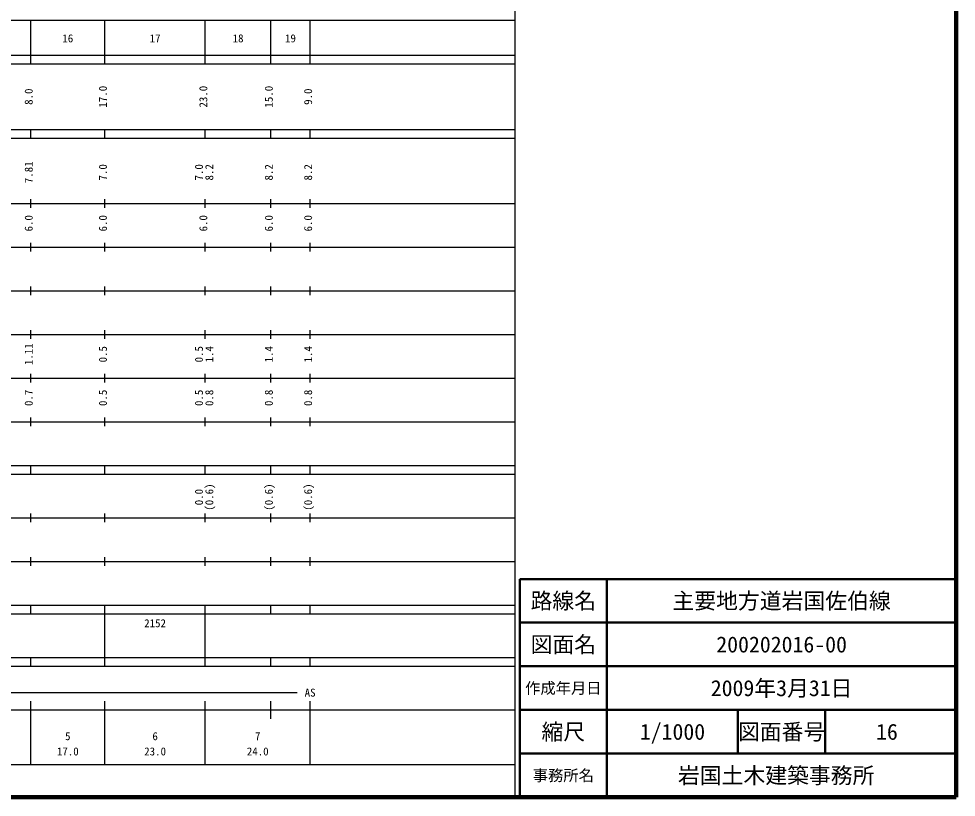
# Model space of a CAD drawing. Units: millimetres on the paper, enlarged 1000 times. Extents: x 40000 to 680000, y 20000 to 380000.
# Drawn here: x 465262 to 680000, y 20000 to 198357 of the extents above; entities that cross this region are included whole.
import ezdxf
from ezdxf.enums import TextEntityAlignment as Align

# ---------------------------------------------------------------- set-up
doc = ezdxf.new("R2010")
doc.units = ezdxf.units.MM
doc.header["$LTSCALE"] = 1000
for name, color, linetype, lineweight in [('M-TTL', 2, 'Continuous', 140), ('M-TTL-BAND', 7, 'Continuous', 25), ('M-TTL-FRAM', 2, 'Continuous', 50), ('M-TTL-LINE', 7, 'Continuous', 50)]:
    doc.layers.add(name, color=color, linetype=linetype, lineweight=lineweight)
doc.layers.add('M-TTL-TXT', color=7, linetype='Continuous')
doc.styles.add('ＭＳ ゴシック', font='')
doc.styles.get('ＭＳ ゴシック').set_extended_font_data('MS Gothic')

msp = doc.modelspace()

# ---------------------------------------------------------------- linework, layer by layer
at = {"layer": 'M-TTL'}
for p, q in [((680000, 20000), (680000, 380000)), ((40000, 20000), (680000, 20000))]:
    msp.add_line(p, q, dxfattribs=at)
at = {"layer": 'M-TTL-BAND'}
for p, q in [((579000, 20000), (579000, 370000)), ((68000, 198000), (579000, 198000)), ((468000, 188000), (468000, 198000)), ((485000, 188000), (485000, 198000)), ((508000, 188000), (508000, 198000)), ((523000, 188000), (523000, 198000)), ((532000, 188000), (532000, 198000)), ((40000, 190000), (579000, 190000)), ((40000, 188000), (579000, 188000)), ((40000, 173000), (579000, 173000)), ((468000, 171000), (468000, 173000)), ((485000, 171000), (485000, 173000)), ((508000, 171000), (508000, 173000)), ((523000, 171000), (523000, 173000)), ((532000, 171000), (532000, 173000)), ((40000, 171000), (579000, 171000)), ((468000, 155000), (468000, 157000)), ((485000, 155000), (485000, 157000)), ((508000, 155000), (508000, 157000)), ((523000, 155000), (523000, 157000)), ((532000, 155000), (532000, 157000)), ((40000, 156000), (579000, 156000)), ((468000, 145000), (468000, 147000)), ((485000, 145000), (485000, 147000)), ((508000, 145000), (508000, 147000)), ((523000, 145000), (523000, 147000)), ((532000, 145000), (532000, 147000)), ((46000, 146000), (579000, 146000)), ((52000, 136000), (579000, 136000)), ((468000, 135000), (468000, 137000)), ((485000, 135000), (485000, 137000)), ((508000, 135000), (508000, 137000)), ((523000, 135000), (523000, 137000)), ((532000, 135000), (532000, 137000)), ((468000, 125000), (468000, 127000)), ((485000, 125000), (485000, 127000)), ((508000, 125000), (508000, 127000)), ((523000, 125000), (523000, 127000)), ((532000, 125000), (532000, 127000)), ((46000, 126000), (579000, 126000)), ((52000, 116000), (579000, 116000)), ((468000, 115000), (468000, 117000)), ((485000, 115000), (485000, 117000)), ((508000, 115000), (508000, 117000)), ((523000, 115000), (523000, 117000)), ((532000, 115000), (532000, 117000)), ((46000, 106000), (579000, 106000)), ((468000, 105000), (468000, 107000)), ((485000, 105000), (485000, 107000)), ((508000, 105000), (508000, 107000)), ((523000, 105000), (523000, 107000)), ((532000, 105000), (532000, 107000)), ((40000, 96000), (579000, 96000)), ((468000, 94000), (468000, 96000)), ((485000, 94000), (485000, 96000)), ((508000, 94000), (508000, 96000)), ((523000, 94000), (523000, 96000)), ((532000, 94000), (532000, 96000)), ((40000, 94000), (579000, 94000)), ((49000, 84000), (579000, 84000)), ((468000, 83000), (468000, 85000)), ((485000, 83000), (485000, 85000)), ((508000, 83000), (508000, 85000)), ((523000, 83000), (523000, 85000)), ((532000, 83000), (532000, 85000)), ((40000, 74000), (579000, 74000)), ((468000, 73000), (468000, 75000)), ((485000, 73000), (485000, 75000)), ((508000, 73000), (508000, 75000)), ((523000, 73000), (523000, 75000)), ((532000, 73000), (532000, 75000)), ((40000, 64000), (579000, 64000)), ((468000, 62000), (468000, 64000)), ((485000, 62000), (485000, 64000)), ((508000, 62000), (508000, 64000)), ((523000, 62000), (523000, 64000)), ((532000, 62000), (532000, 64000)), ((40000, 62000), (579000, 62000)), ((485000, 52000), (485000, 62000)), ((508000, 52000), (508000, 62000)), ((40000, 52000), (579000, 52000)), ((468000, 50000), (468000, 52000)), ((485000, 50000), (485000, 52000)), ((508000, 50000), (508000, 52000)), ((523000, 50000), (523000, 52000)), ((532000, 50000), (532000, 52000)), ((40000, 50000), (579000, 50000)), ((71000, 44000), (529000, 44000)), ((468000, 27500), (468000, 42000)), ((485000, 27500), (485000, 42000)), ((508000, 27500), (508000, 42000)), ((523000, 38000), (523000, 42000)), ((532000, 27500), (532000, 42000)), ((40000, 40000), (579000, 40000)), ((68000, 27500), (579000, 27500))]:
    msp.add_line(p, q, dxfattribs=at)
at = {"layer": 'M-TTL-FRAM'}
for p, q in [((680000, 70000), (580000, 70000)), ((580000, 70000), (580000, 20000))]:
    msp.add_line(p, q, dxfattribs=at)
at = {"layer": 'M-TTL-LINE'}
for p, q in [((600000, 70000), (600000, 20000)), ((680000, 60000), (580000, 60000)), ((680000, 50000), (580000, 50000)), ((680000, 40000), (580000, 40000)), ((630000, 40000), (630000, 30000)), ((650000, 40000), (650000, 30000)), ((680000, 30000), (580000, 30000))]:
    msp.add_line(p, q, dxfattribs=at)

# ---------------------------------------------------------------- texts
at = {"layer": 'M-TTL-BAND', "style": 'ＭＳ ゴシック'}
for s, p in [('16', (476500, 192405)), ('17', (496500, 192405)), ('18', (515500, 192405)), ('19', (527500, 192405)), ('AS', (532000, 42500)), ('5', (476500, 32523)), ('6', (496500, 32523)), ('7', (520000, 32523)), ('17.0', (476500, 29033)), ('23.0', (496500, 29033)), ('24.0', (520000, 29033))]:
    msp.add_text(s, height=1833, dxfattribs=at).set_placement(p, align=Align.BOTTOM_CENTER)
for s, p in [('17.0', (486000, 180500)), ('23.0', (509000, 180500)), ('15.0', (524000, 180500)), ('8.0', (469000, 180500)), ('9.0', (533000, 180500)), ('7.81', (469000, 163174)), ('7.0', (486000, 163174)), ('7.0', (508000, 163174)), ('8.2', (510370, 163174)), ('8.2', (524000, 163174)), ('8.2', (533000, 163174)), ('6.0', (469000, 151500)), ('6.0', (486000, 151500)), ('6.0', (509000, 151500)), ('6.0', (524000, 151500)), ('6.0', (533000, 151500)), ('1.11', (469000, 121500)), ('0.5', (486000, 121500)), ('0.5', (508000, 121500)), ('1.4', (510370, 121500)), ('1.4', (524000, 121500)), ('1.4', (533000, 121500)), ('0.7', (469000, 111500)), ('0.5', (486000, 111500)), ('0.5', (508000, 111500)), ('0.8', (510370, 111500)), ('0.8', (524000, 111500)), ('0.8', (533000, 111500)), ('0.0', (508000, 88764)), ('(0.6)', (510370, 88764)), ('(0.6)', (524000, 88764)), ('(0.6)', (533000, 88764))]:
    msp.add_text(s, height=1833, rotation=90, dxfattribs=at).set_placement(p, align=Align.BOTTOM_CENTER)
msp.add_text('2152', height=1833, dxfattribs=at).set_placement((494000, 58405), align=Align.BOTTOM_LEFT)
at = {"layer": 'M-TTL-TXT', "style": 'ＭＳ ゴシック'}
for s, height, p in [('路線名', 3666, (590000, 65000)), ('路線名', 3666, (590000, 65000)), ('主要地方道岩国佐伯線', 3666, (640000, 65000)), ('図面名', 3666, (590000, 55000)), ('図面名', 3666, (590000, 55000)), ('200202016-00', 3666, (640000, 55000)), ('2009年3月31日', 3666, (640000, 45000)), ('作成年月日', 2566, (590000, 45000)), ('作成年月日', 2566, (590000, 45000)), ('縮尺', 3666, (590000, 35000)), ('縮尺', 3666, (590000, 35000)), ('1/1000', 3666, (615000, 35000)), ('図面番号', 3666, (640000, 35000)), ('図面番号', 3666, (640000, 35000)), ('16', 3666, (664125, 35000)), ('事務所名', 2566, (590000, 25000)), ('事務所名', 2566, (590000, 25000)), ('岩国土木建築事務所 ', 3666, (640000, 25000))]:
    msp.add_text(s, height=height, dxfattribs=at).set_placement(p, align=Align.MIDDLE_CENTER)

doc.saveas('drawing.dxf')
